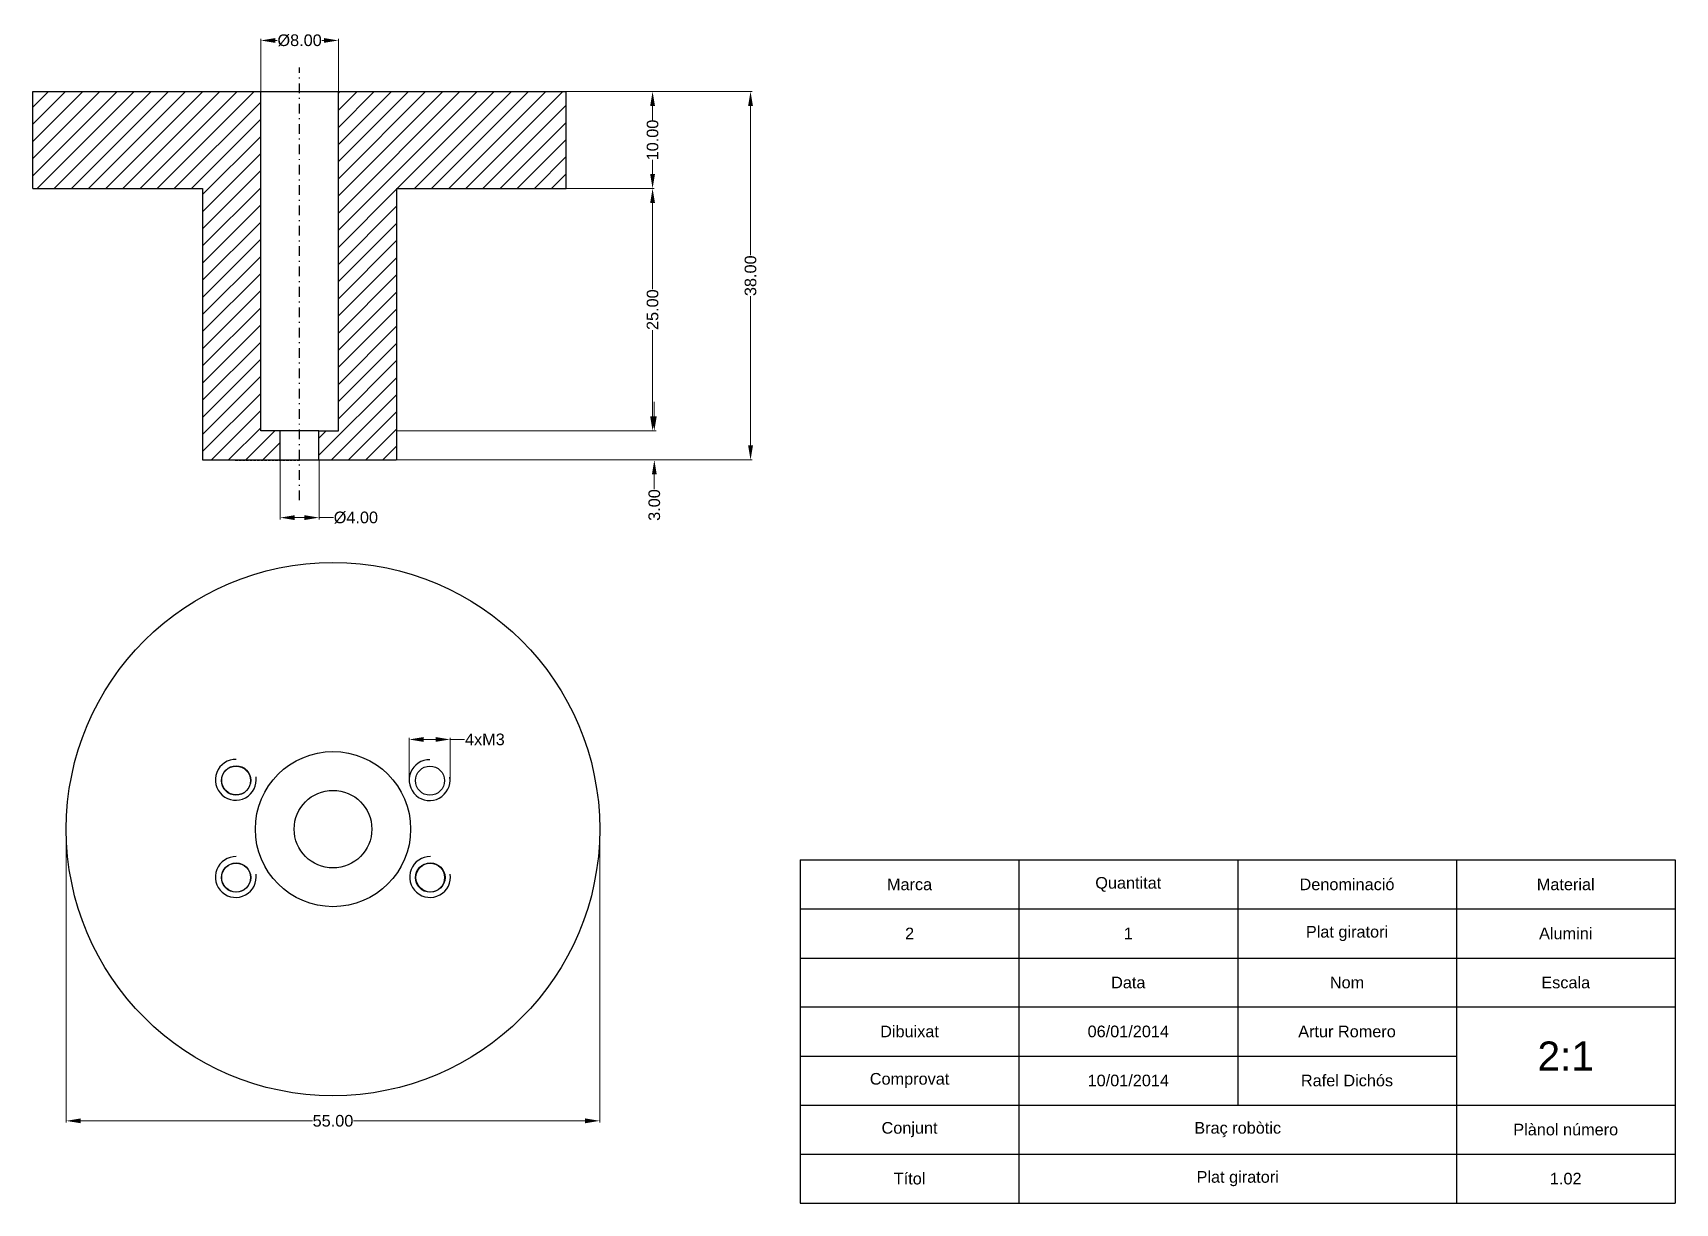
# Paper-space layout 'Presentación1' of a CAD drawing. Header units: millimetres. Extents: x 33 to 203, y 0 to 121.
import ezdxf

# ---------------------------------------------------------------- set-up
doc = ezdxf.new("R2010")
doc.units = ezdxf.units.MM
doc.header["$MEASUREMENT"] = 0
doc.linetypes.add('TRAZO_Y_PUNTOX2', pattern=[2, 1, -0.5, 0, -0.5])
doc.linetypes.add('TRAZOS2', pattern=[0.375, 0.25, -0.125])
doc.styles.get("Standard").update_dxf_attribs({"font": 'arial.ttf', "height": 1.2})
doc.dimstyles.get("Standard").update_dxf_attribs({"dimtxt": 1.2, "dimasz": 1.5, "dimexe": 0.18, "dimexo": 0.0625, "dimgap": 0.09, "dimtad": 0, "dimzin": 0, "dimdsep": 46, "dimtxsty": 'Standard', "dimcen": 0.09, "dimclrd": 256, "dimadec": 0, "dimazin": 0, "dimtfac": 1, "dimtofl": 0, "dimtmove": 0, "dimatfit": 3, "dimfxl": 1, "dimtolj": 1, "dimtzin": 0, "dimlwd": 20, "dimlwe": 20, "dimarcsym": 0})

# ---------------------------------------------------------------- blocks, each defined once
blk = doc.blocks.new('*T15')
at = {"color": 0, "linetype": 'ByBlock', "lineweight": -2, "transparency": 16777216}
for p, q in [((0, 0), (90.21, 0)), ((0, 0), (0, -35.41)), ((22.55, 0), (22.55, -35.41)), ((45.11, 0), (45.11, -25.29)), ((67.66, 0), (67.66, -35.41)), ((90.21, 0), (90.21, -35.41)), ((0, -5.06), (90.21, -5.06)), ((0, -10.12), (90.21, -10.12)), ((0, -15.17), (90.21, -15.17)), ((0, -20.23), (67.66, -20.23)), ((0, -25.29), (90.21, -25.29)), ((0, -30.35), (90.21, -30.35)), ((0, -35.41), (90.21, -35.41))]:
    blk.add_line(p, q, dxfattribs=at)
at = {"color": 0, "lineweight": -3, "transparency": 16777216, "char_height": 1.2, "attachment_point": 5}
for s, insert, width in [('Marca', (11.28, -2.53), 22.4327), ('Quantitat', (33.83, -2.53), 22.4327), ('Denominació', (56.38, -2.53), 22.4327), ('Material', (78.93, -2.53), 22.4327), ('Plat giratori', (56.38, -7.59), 22.4327), ('2', (11.28, -7.59), 22.4327), ('1', (33.83, -7.59), 22.4327), ('Alumini', (78.93, -7.59), 22.4327), ('Data', (33.83, -12.65), 22.4327), ('Nom', (56.38, -12.65), 22.4327), ('Escala', (78.93, -12.65), 22.4327), ('Dibuixat', (11.28, -17.7), 22.4327), ('06/01/2014', (33.83, -17.7), 22.4327), ('Artur Romero', (56.38, -17.7), 22.4327), ('{\\H2.5x;2:1 }', (78.93, -20.23), 22.4327), ('Comprovat', (11.28, -22.76), 22.4327), ('10/01/2014', (33.83, -22.76), 22.4327), ('Rafel Dichós', (56.38, -22.76), 22.4327), ('Conjunt', (11.28, -27.82), 22.4327), ('Braç robòtic', (45.11, -27.82), 44.9854), ('Plànol número', (78.93, -27.82), 22.4327), ('Plat giratori', (45.11, -32.88), 44.9854), ('Títol', (11.28, -32.88), 22.4327), ('1.02', (78.93, -32.88), 22.4327)]:
    blk.add_mtext(s, dxfattribs=dict(at, insert=insert, width=width))
blk = doc.blocks.new('*D46')
at = {"color": 0, "lineweight": 20, "transparency": 16777216}
for p, q in [((70.8, 104.61), (97.31, 104.61)), ((70.8, 79.61), (97.31, 79.61))]:
    blk.add_line(p, q, dxfattribs=at)
at = {"lineweight": 20, "transparency": 16777216}
for p, q in [((97.13, 103.11), (97.13, 94.23)), ((97.13, 81.11), (97.13, 89.98))]:
    blk.add_line(p, q, dxfattribs=at)
at = {"linetype": 'TRAZO_Y_PUNTOX2', "lineweight": -3, "transparency": 16777216}
for points in [[(96.88, 103.11), (97.38, 103.11), (97.13, 104.61)], [(96.88, 81.11), (97.38, 81.11), (97.13, 79.61)]]:
    blk.add_solid(points, dxfattribs=at)
at = {"layer": 'Defpoints', "color": 0, "linetype": 'TRAZO_Y_PUNTOX2', "lineweight": -3, "transparency": 16777216}
for p in [(70.74, 104.61), (70.74, 79.61), (97.13, 79.61)]:
    blk.add_point(p, dxfattribs=at)
at = {"color": 0, "linetype": 'TRAZO_Y_PUNTOX2', "lineweight": -3, "transparency": 16777216, "insert": (97.13, 92.11), "char_height": 1.2, "attachment_point": 5, "rotation": 90}
blk.add_mtext('\\A1;25.00', dxfattribs=at)
blk = doc.blocks.new('*D47')
at = {"lineweight": 20, "transparency": 16777216}
for p, q in [((97.31, 81.11), (97.31, 82.61)), ((97.31, 75.11), (97.31, 73.61))]:
    blk.add_line(p, q, dxfattribs=at)
at = {"color": 0, "lineweight": 20, "transparency": 16777216}
for p, q in [((70.86, 79.61), (97.49, 79.61)), ((70.8, 76.61), (97.49, 76.61))]:
    blk.add_line(p, q, dxfattribs=at)
at = {"linetype": 'TRAZO_Y_PUNTOX2', "lineweight": -3, "transparency": 16777216}
for points in [[(97.06, 81.11), (97.56, 81.11), (97.31, 79.61)], [(97.06, 75.11), (97.56, 75.11), (97.31, 76.61)]]:
    blk.add_solid(points, dxfattribs=at)
at = {"layer": 'Defpoints', "color": 0, "linetype": 'TRAZO_Y_PUNTOX2', "lineweight": -3, "transparency": 16777216}
for p in [(70.8, 79.61), (70.74, 76.61), (97.31, 76.61)]:
    blk.add_point(p, dxfattribs=at)
at = {"color": 0, "linetype": 'TRAZO_Y_PUNTOX2', "lineweight": -3, "transparency": 16777216, "insert": (97.31, 71.96), "char_height": 1.2, "attachment_point": 5, "rotation": 90}
blk.add_mtext('\\A1;3.00', dxfattribs=at)
blk = doc.blocks.new('*D48')
at = {"color": 0, "lineweight": 20, "transparency": 16777216}
for p, q in [((88.3, 114.61), (97.31, 114.61)), ((88.3, 104.61), (97.31, 104.61))]:
    blk.add_line(p, q, dxfattribs=at)
at = {"lineweight": 20, "transparency": 16777216}
for p, q in [((97.13, 113.11), (97.13, 111.66)), ((97.13, 106.11), (97.13, 107.55))]:
    blk.add_line(p, q, dxfattribs=at)
at = {"linetype": 'TRAZO_Y_PUNTOX2', "lineweight": -3, "transparency": 16777216}
for points in [[(96.88, 113.11), (97.38, 113.11), (97.13, 114.61)], [(96.88, 106.11), (97.38, 106.11), (97.13, 104.61)]]:
    blk.add_solid(points, dxfattribs=at)
at = {"layer": 'Defpoints', "color": 0, "linetype": 'TRAZO_Y_PUNTOX2', "lineweight": -3, "transparency": 16777216}
for p in [(88.24, 114.61), (88.24, 104.61), (97.13, 104.61)]:
    blk.add_point(p, dxfattribs=at)
at = {"color": 0, "linetype": 'TRAZO_Y_PUNTOX2', "lineweight": -3, "transparency": 16777216, "insert": (97.13, 109.61), "char_height": 1.2, "attachment_point": 5, "rotation": 90}
blk.add_mtext('\\A1;10.00', dxfattribs=at)
blk = doc.blocks.new('*D49')
at = {"color": 0, "lineweight": 20, "transparency": 16777216}
for p, q in [((70.41, 114.61), (107.41, 114.61)), ((70.8, 76.61), (107.41, 76.61))]:
    blk.add_line(p, q, dxfattribs=at)
at = {"lineweight": 20, "transparency": 16777216}
for p, q in [((107.23, 113.11), (107.23, 97.72)), ((107.23, 78.11), (107.23, 93.5))]:
    blk.add_line(p, q, dxfattribs=at)
at = {"linetype": 'TRAZO_Y_PUNTOX2', "lineweight": -3, "transparency": 16777216}
for points in [[(106.98, 113.11), (107.48, 113.11), (107.23, 114.61)], [(106.98, 78.11), (107.48, 78.11), (107.23, 76.61)]]:
    blk.add_solid(points, dxfattribs=at)
at = {"layer": 'Defpoints', "color": 0, "linetype": 'TRAZO_Y_PUNTOX2', "lineweight": -3, "transparency": 16777216}
for p in [(70.35, 114.61), (70.74, 76.61), (107.23, 76.61)]:
    blk.add_point(p, dxfattribs=at)
at = {"color": 0, "linetype": 'TRAZO_Y_PUNTOX2', "lineweight": -3, "transparency": 16777216, "insert": (107.23, 95.61), "char_height": 1.2, "attachment_point": 5, "rotation": 90}
blk.add_mtext('\\A1;38.00', dxfattribs=at)
blk = doc.blocks.new('*D50')
at = {"color": 0, "lineweight": 20, "transparency": 16777216}
for p, q in [((58.74, 76.55), (58.74, 70.48)), ((62.74, 76.55), (62.74, 70.48))]:
    blk.add_line(p, q, dxfattribs=at)
at = {"lineweight": 20, "transparency": 16777216}
for p, q in [((60.24, 70.66), (61.24, 70.66)), ((62.74, 70.66), (64.24, 70.66))]:
    blk.add_line(p, q, dxfattribs=at)
at = {"lineweight": -3, "transparency": 16777216}
for points in [[(60.24, 70.91), (60.24, 70.41), (58.74, 70.66)], [(61.24, 70.91), (61.24, 70.41), (62.74, 70.66)]]:
    blk.add_solid(points, dxfattribs=at)
at = {"layer": 'Defpoints', "color": 0, "lineweight": -3, "transparency": 16777216}
for p in [(58.74, 76.61), (62.74, 76.61), (62.74, 70.66)]:
    blk.add_point(p, dxfattribs=at)
at = {"color": 0, "lineweight": -3, "transparency": 16777216, "insert": (66.54, 70.66), "char_height": 1.2, "attachment_point": 5}
blk.add_mtext('\\A1;%%C4.00', dxfattribs=at)
blk = doc.blocks.new('*D51')
at = {"color": 0, "lineweight": 20, "transparency": 16777216}
for p, q in [((56.74, 114.67), (56.74, 120.06)), ((64.74, 114.67), (64.74, 120.06))]:
    blk.add_line(p, q, dxfattribs=at)
at = {"lineweight": 20, "transparency": 16777216}
for p, q in [((58.24, 119.88), (58.44, 119.88)), ((63.24, 119.88), (63.04, 119.88))]:
    blk.add_line(p, q, dxfattribs=at)
at = {"linetype": 'TRAZO_Y_PUNTOX2', "lineweight": -3, "transparency": 16777216}
for points in [[(58.24, 120.13), (58.24, 119.63), (56.74, 119.88)], [(63.24, 120.13), (63.24, 119.63), (64.74, 119.88)]]:
    blk.add_solid(points, dxfattribs=at)
at = {"layer": 'Defpoints', "color": 0, "linetype": 'TRAZO_Y_PUNTOX2', "lineweight": -3, "transparency": 16777216}
for p in [(64.74, 119.88), (56.74, 114.61), (64.74, 114.61)]:
    blk.add_point(p, dxfattribs=at)
at = {"color": 0, "linetype": 'TRAZO_Y_PUNTOX2', "lineweight": -3, "transparency": 16777216, "insert": (60.74, 119.88), "char_height": 1.2, "attachment_point": 5}
blk.add_mtext('\\A1;%%C8.00', dxfattribs=at)
blk = doc.blocks.new('*D44')
at = {"color": 0, "lineweight": 20, "transparency": 16777216}
for p, q in [((36.68, 38.47), (36.68, 8.26)), ((91.68, 38.47), (91.68, 8.26))]:
    blk.add_line(p, q, dxfattribs=at)
at = {"lineweight": 20, "transparency": 16777216}
for p, q in [((38.18, 8.44), (62.07, 8.44)), ((90.18, 8.44), (66.3, 8.44))]:
    blk.add_line(p, q, dxfattribs=at)
at = {"linetype": 'TRAZO_Y_PUNTOX2', "lineweight": -3, "transparency": 16777216}
for points in [[(38.18, 8.69), (38.18, 8.19), (36.68, 8.44)], [(90.18, 8.69), (90.18, 8.19), (91.68, 8.44)]]:
    blk.add_solid(points, dxfattribs=at)
at = {"layer": 'Defpoints', "color": 0, "linetype": 'TRAZO_Y_PUNTOX2', "lineweight": -3, "transparency": 16777216}
for p in [(36.68, 38.53), (91.68, 38.53), (91.68, 8.44)]:
    blk.add_point(p, dxfattribs=at)
at = {"color": 0, "linetype": 'TRAZO_Y_PUNTOX2', "lineweight": -3, "transparency": 16777216, "insert": (64.18, 8.44), "char_height": 1.2, "attachment_point": 5}
blk.add_mtext('\\A1;55.00', dxfattribs=at)
blk = doc.blocks.new('*D45')
at = {"color": 0, "lineweight": 20, "transparency": 16777216}
for p, q in [((72.03, 43.59), (72.03, 47.96)), ((76.25, 43.59), (76.25, 47.96))]:
    blk.add_line(p, q, dxfattribs=at)
at = {"lineweight": 20, "transparency": 16777216}
for p, q in [((73.53, 47.78), (74.75, 47.78)), ((76.25, 47.78), (77.75, 47.78))]:
    blk.add_line(p, q, dxfattribs=at)
at = {"linetype": 'TRAZO_Y_PUNTOX2', "lineweight": -3, "transparency": 16777216}
for points in [[(73.53, 48.03), (73.53, 47.53), (72.03, 47.78)], [(74.75, 48.03), (74.75, 47.53), (76.25, 47.78)]]:
    blk.add_solid(points, dxfattribs=at)
at = {"layer": 'Defpoints', "color": 0, "linetype": 'TRAZO_Y_PUNTOX2', "lineweight": -3, "transparency": 16777216}
for p in [(76.25, 47.78), (72.03, 43.53), (76.25, 43.53)]:
    blk.add_point(p, dxfattribs=at)
at = {"color": 0, "linetype": 'TRAZO_Y_PUNTOX2', "lineweight": -3, "transparency": 16777216, "insert": (79.84, 47.78), "char_height": 1.2, "attachment_point": 5}
blk.add_mtext('\\A1;4xM3', dxfattribs=at)

psp = doc.layouts.new('Presentación1')

# ---------------------------------------------------------------- hatches: boundary and pattern name
at = {"lineweight": -3}
h = psp.add_hatch(dxfattribs=at)
h.set_pattern_fill('ANSI31', color=256, scale=10)
h.set_pattern_definition([(45, (1.9568, 3.9399), (-0.883883, 0.883883), [])])
h.paths.add_polyline_path([(56.737, 114.608), (33.237, 114.608), (33.237, 104.608), (50.737, 104.608), (50.737, 76.608), (58.737, 76.608), (58.737, 79.608), (56.737, 79.608)])
h.paths.add_polyline_path([(88.237, 114.608), (64.737, 114.608), (64.737, 79.608), (62.737, 79.608), (62.737, 76.608), (70.737, 76.608), (70.737, 104.608), (88.237, 104.608)])

# ---------------------------------------------------------------- linework, layer by layer
at = {"linetype": 'TRAZO_Y_PUNTOX2', "lineweight": -3}
psp.add_line((60.737, 72.452), (60.737, 117.095), dxfattribs=at)
at = {"lineweight": -3}
for p, q in [((33.237, 104.608), (33.237, 114.608)), ((33.237, 114.608), (88.237, 114.608)), ((56.737, 79.608), (56.737, 114.608)), ((64.737, 79.608), (64.737, 114.608)), ((88.237, 104.608), (88.237, 114.608)), ((33.237, 104.608), (50.737, 104.608)), ((50.737, 104.608), (50.737, 76.608)), ((70.737, 104.608), (70.737, 76.608)), ((70.737, 104.608), (88.237, 104.608)), ((58.737, 79.608), (56.737, 79.608)), ((58.737, 76.608), (58.737, 79.608)), ((62.737, 79.608), (58.737, 79.608)), ((62.737, 76.608), (62.737, 79.608)), ((62.737, 79.608), (64.737, 79.608)), ((50.737, 76.608), (70.737, 76.608))]:
    psp.add_line(p, q, dxfattribs=at)
at = {"linetype": 'TRAZOS2', "lineweight": -3}
psp.add_line((50.737, 76.608), (60.737, 76.599), dxfattribs=at)
at = {"lineweight": -3}
for centre, radius in [((64.182, 38.529), 27.5), ((64.182, 38.529), 8), ((54.182, 43.529), 1.5), ((54.205, 43.564), 1.5), ((74.182, 43.529), 1.5), ((64.182, 38.529), 4), ((54.182, 33.529), 1.5), ((54.205, 33.539), 1.5), ((74.182, 33.529), 1.5), ((74.234, 33.539), 1.5)]:
    psp.add_circle(centre, radius, dxfattribs=at)
for centre in [(54.163, 43.618), (74.14, 43.583), (54.163, 33.593), (74.192, 33.593)]:
    psp.add_arc(centre, 2.107, 88.85168, 8.29801, dxfattribs=at)

# ---------------------------------------------------------------- block references
psp.add_blockref('*T15', (112.344, 35.355))

# ---------------------------------------------------------------- dimensions: what is measured, and where the dimension line sits
at = {"linetype": 'TRAZO_Y_PUNTOX2', "lineweight": -3}
dim = psp.add_linear_dim(base=(64.737, 119.879), p1=(56.737, 114.608), p2=(64.737, 114.608), text='%%C<>', dimstyle='Standard', dxfattribs=at)
dim.commit()
dim.dimension.update_dxf_attribs({"geometry": '*D51', "text_midpoint": (60.737, 119.879)})
for base, p1, p2, picture, middle in [((107.232, 76.608), (70.35, 114.608), (70.737, 76.608), '*D49', (107.232, 95.608)), ((97.132, 104.608), (88.237, 114.608), (88.237, 104.608), '*D48', (97.132, 109.608)), ((97.132, 79.608), (70.737, 104.608), (70.737, 79.608), '*D46', (97.132, 92.108)), ((97.312, 76.608), (70.8, 79.608), (70.737, 76.608), '*D47', (97.312, 71.962))]:
    dim = psp.add_linear_dim(base=base, p1=p1, p2=p2, angle=90, dimstyle='Standard', dxfattribs=at)
    dim.commit()
    dim.dimension.update_dxf_attribs({"geometry": picture, "text_midpoint": middle})
at = {"lineweight": -3}
dim = psp.add_linear_dim(base=(62.737, 70.661), p1=(58.737, 76.608), p2=(62.737, 76.608), text='%%C<>', dimstyle='Standard', dxfattribs=at)
dim.commit()
dim.dimension.update_dxf_attribs({"geometry": '*D50', "text_midpoint": (66.537, 70.661)})
at = {"linetype": 'TRAZO_Y_PUNTOX2', "lineweight": -3}
dim = psp.add_linear_dim(base=(76.246, 47.783), p1=(72.034, 43.529), p2=(76.246, 43.529), text='4xM3', dimstyle='Standard', dxfattribs=at)
dim.commit()
dim.dimension.update_dxf_attribs({"geometry": '*D45', "text_midpoint": (79.837, 47.783), "dimtype": 160})
dim = psp.add_linear_dim(base=(91.682, 8.438), p1=(36.682, 38.529), p2=(91.682, 38.529), dimstyle='Standard', dxfattribs=at)
dim.commit()
dim.dimension.update_dxf_attribs({"geometry": '*D44', "text_midpoint": (64.182, 8.438)})

doc.saveas('drawing.dxf')
